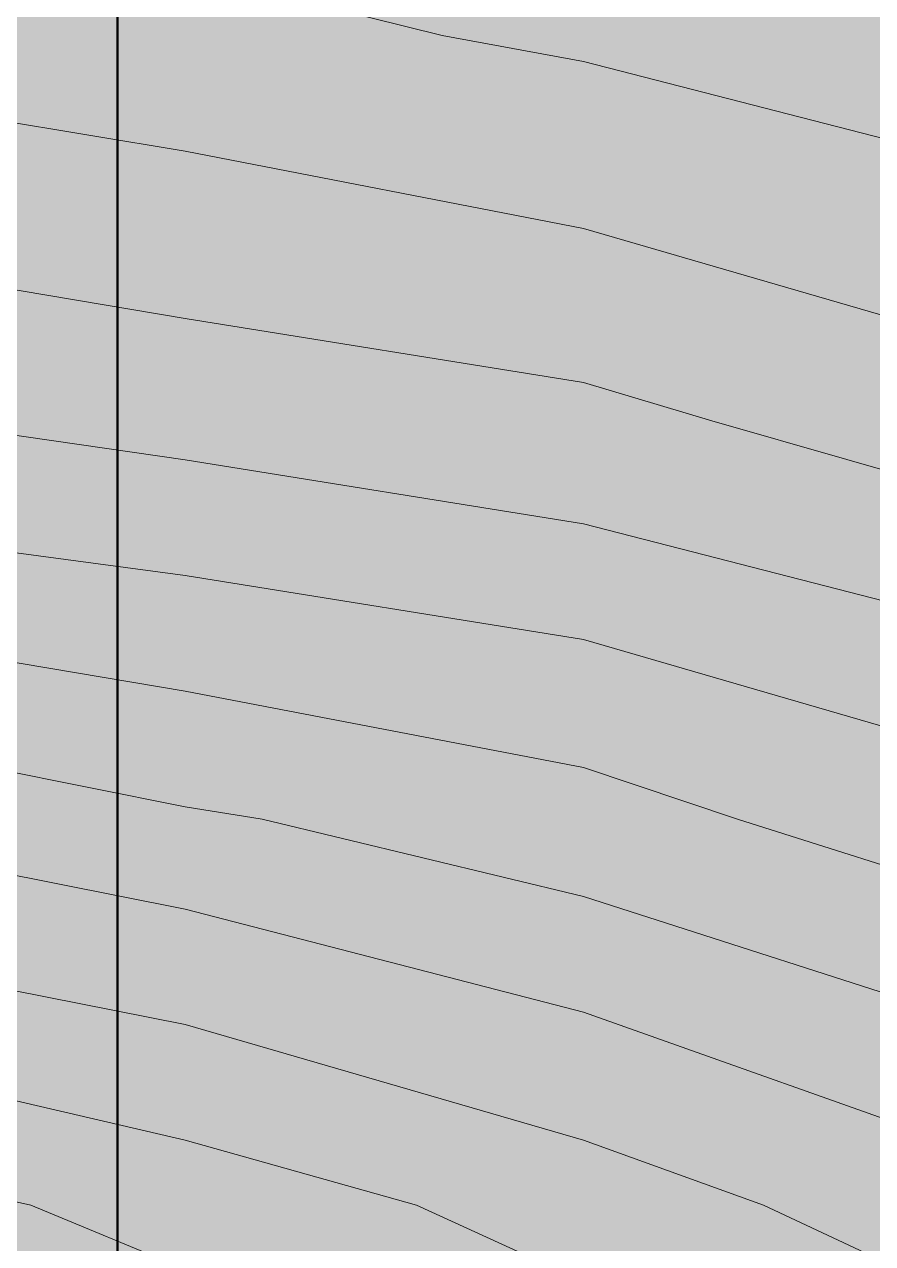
# Model space of a CAD drawing. Header units: metres. Extents: x 199095 to 216734, y 1644234 to 1657008.
# Drawn here: x 207482 to 207609.4, y 1652022.3 to 1652205.6 of the extents above; entities that cross this region are included whole.
import ezdxf

# ---------------------------------------------------------------- set-up
doc = ezdxf.new("R2010")
doc.units = ezdxf.units.M
doc.layers.add('250 Ac', color=10, linetype='Continuous')
doc.layers.add('CONTOURS', color=8, linetype='Continuous', lineweight=9)
doc.layers.add('Plot hatching', color=7, linetype='Continuous', true_color=0xffffdb)

msp = doc.modelspace()

# ---------------------------------------------------------------- hatches: boundary and pattern name
at = {"layer": 'Plot hatching', "linetype": 'ByBlock', "lineweight": 9}
h = msp.add_hatch(color=256, dxfattribs=at)
h.dxf.hatch_style = 1
h.paths.add_polyline_path([(209250.98, 1651364.49), (209258.2, 1651374.09), (209261.15, 1651381.09), (209257.15, 1651387.67), (209260.56, 1651395.67), (209274.1, 1651403.08), (209285.4, 1651413.9), (209278.95, 1651424.69), (209273.26, 1651435.78), (209252.7, 1651445.89), (209238.32, 1651452.57), (209224.97, 1651458.11), (209217.4, 1651458.11), (209212.05, 1651449.78), (209201.8, 1651443.44), (209192.44, 1651442.64), (209189.61, 1651435.93), (209185.05, 1651433.61), (209174.96, 1651432.31), (209162.51, 1651435.11), (209140.1, 1651454.87), (209109.97, 1651455.68), (209094.13, 1651469.24), (209083.14, 1651491.53), (209071.19, 1651483.13), (209060.12, 1651471), (209037.01, 1651471), (209024.04, 1651473.84), (209009.85, 1651489.64), (208974.99, 1651497.63), (208947.07, 1651504.04), (208908.75, 1651519.81), (208869.25, 1651530.18), (208863.37, 1651531.72), (208837.87, 1651552.91), (208844.82, 1651575.09), (208857.58, 1651607.52), (208821.91, 1651636.53), (208782.34, 1651641.38), (208757.03, 1651644.47), (208722.52, 1651647.29), (208694.69, 1651649.41), (208661.8, 1651650.44), (208649.99, 1651648.71), (208626.17, 1651645.03), (208601.2, 1651641.18), (208491.46, 1651623.43), (208447.94, 1651614.88), (208417.18, 1651609.25), (208378.3, 1651602.15), (208360.51, 1651602.15), (208341.36, 1651604.17), (208329.86, 1651608.01), (208319.82, 1651608.11), (208307.48, 1651623.69), (208299.83, 1651627.24), (208291.47, 1651620.58), (208287.01, 1651609.54), (208270.53, 1651602.53), (208252.84, 1651603.39), (208229.97, 1651610.48), (208177.08, 1651628.59), (208164.2, 1651657.36), (208164.2, 1651682.16), (208155.54, 1651689.88), (208140.51, 1651703.27), (208120.52, 1651714.98), (208114.71, 1651723.95), (208110.86, 1651737.15), (208108.84, 1651742.15), (208101.45, 1651737.85), (208091.64, 1651739.78), (208080.65, 1651748.12), (208073.48, 1651757.65), (208070.65, 1651766.8), (208073.2, 1651777.83), (208068, 1651780.85), (208060.55, 1651779.06), (208056.92, 1651783.88), (208042.91, 1651791.13), (208036.94, 1651789.59), (208033.94, 1651792.23), (208030.58, 1651793.55), (208028.36, 1651790.73), (208026.45, 1651788.31), (208023.79, 1651792.77), (208008.06, 1651811.24), (208002.76, 1651824.51), (208014.18, 1651841.31), (208026.79, 1651843.65), (208037.18, 1651843.89), (208033.1, 1651851.14), (208029.28, 1651860.93), (208029.28, 1651869.2), (208034.33, 1651878.6), (208014.17, 1651892.64), (207980.7, 1651915.96), (207930.99, 1651950.33), (207895.73, 1651961.65), (207872.74, 1652002.71), (207788.63, 1652071.89), (207761.81, 1652069.92), (207745.6, 1652077.52), (207735.8, 1652092.02), (207725.04, 1652083.97), (207710.73, 1652078.09), (207693.13, 1652081.77), (207677.84, 1652084.97), (207670.81, 1652096.02), (207659.24, 1652104.24), (207652.69, 1652114.97), (207643.94, 1652129.17), (207642.51, 1652144.71), (207653.5, 1652158.15), (207669.3, 1652166.47), (207677.43, 1652178.07), (207682.07, 1652186.75), (207676.01, 1652201.13), (207676.03, 1652214.45), (207674.25, 1652231.09), (207673.14, 1652241.47), (207677.38, 1652258.79), (207686.66, 1652274.98), (207697.04, 1652284.08), (207702.39, 1652294.07), (207707.36, 1652308.6), (207713.49, 1652321.28), (207723.04, 1652341.03), (207737.07, 1652357.95), (207744.06, 1652372.39), (207745.76, 1652375.7), (207747.92, 1652379.87), (207762.05, 1652393.99), (207774.93, 1652398.07), (207778.37, 1652407.89), (207788.32, 1652415.86), (207796.05, 1652415.86), (207799.49, 1652408.99), (207803.1, 1652401.77), (207806.71, 1652399.65), (207811.88, 1652416.07), (207785.02, 1652427.03), (207715.15, 1652427.03), (207629.21, 1652395.02), (207618.55, 1652363.4), (207633.23, 1652342.98), (207612.26, 1652325.7), (207597.05, 1652340.88), (207543.56, 1652317.32), (207495.94, 1652288.91), (207495.94, 1651253.99), (209323.85, 1651253.99), (209322.25, 1651262.19), (209315.59, 1651267.36), (209302.78, 1651269.27), (209291.31, 1651272.73), (209285.48, 1651274.5), (209281.12, 1651282.14), (209272.67, 1651295.73), (209273.79, 1651310.44), (209279.99, 1651317.79), (209271.9, 1651327.38), (209255.46, 1651345.69)])
h = msp.add_hatch(color=256, dxfattribs=at)
h.dxf.hatch_style = 1
h.paths.add_polyline_path([(207495.94, 1652288.91), (207465.43, 1652270.7), (207353.35, 1652209.4), (207265.46, 1652161.33), (207086.7, 1652084.67), (207004.9, 1652040.62), (206914.44, 1651977.24), (206879.89, 1651935.27), (206881.36, 1651253.99), (207453.06, 1651253.99), (207495.94, 1651253.99)])

# ---------------------------------------------------------------- linework, layer by layer
at = {"layer": '250 Ac', "linetype": 'ByBlock', "lineweight": 50, "flags": 128}
msp.add_lwpolyline([(207495.94, 1652288.91), (207465.43, 1652270.7), (207353.35, 1652209.4), (207265.46, 1652161.33), (207086.7, 1652084.67), (207004.9, 1652040.62), (206914.44, 1651977.24), (206879.89, 1651935.27), (206881.36, 1651253.99), (207453.06, 1651253.99), (207495.94, 1651253.99)], close=True, dxfattribs=at)
msp.add_lwpolyline([(207495.94, 1652288.91), (207495.94, 1651253.99)], dxfattribs=at)
at = {"layer": 'CONTOURS', "flags": 128}
for points in [[(207448.14, 1652234.75), (207506.09, 1652213.5), (207544.72, 1652203.88), (207565.97, 1652200), (207625.84, 1652184.62), (207683.78, 1652149.88), (207689.58, 1652146), (207743.67, 1652115.12), (207797.75, 1652086.12), (207801.61, 1652084.12), (207861.48, 1652062.88), (207921.36, 1652049.38), (207979.31, 1652030.12), (207985.11, 1652028.12), (208039.19, 1651981.88), (208046.91, 1651968.25), (208097.12, 1651927.75), (208116.44, 1651910.38), (208157, 1651887.12), (208216.89, 1651854.38)], [(207448.14, 1652196.12), (207506.09, 1652186.5), (207565.97, 1652174.88), (207625.84, 1652157.5), (207647.09, 1652146), (207683.78, 1652128.62), (207743.67, 1652095.75), (207761.05, 1652086.12), (207801.61, 1652066.75), (207861.48, 1652045.5), (207915.56, 1652028.12), (207921.36, 1652026.25), (207979.31, 1651995.38), (208010.22, 1651968.25), (208039.19, 1651947), (208085.55, 1651910.38), (208097.12, 1651904.62), (208157, 1651871.75), (208193.7, 1651850.5)], [(207448.14, 1652171.12), (207506.09, 1652161.38), (207565.97, 1652151.75), (207585.28, 1652146), (207625.84, 1652134.38), (207683.78, 1652107.38), (207722.42, 1652086.12), (207743.67, 1652076.5), (207801.61, 1652049.38), (207859.56, 1652028.12), (207861.48, 1652026.25), (207921.36, 1652001.12), (207971.58, 1651968.25), (207979.31, 1651964.38), (208039.19, 1651920), (208050.78, 1651910.38), (208097.12, 1651885.25), (208157, 1651854.38), (208162.8, 1651850.5)], [(207465.53, 1652146), (207506.09, 1652140.12), (207565.97, 1652130.5), (207625.84, 1652115.12), (207683.78, 1652088), (207687.66, 1652086.12), (207743.67, 1652059), (207801.61, 1652032), (207813.2, 1652028.12), (207861.48, 1652005), (207921.36, 1651976), (207931.02, 1651968.25), (207979.31, 1651935.5), (208016, 1651910.38), (208039.19, 1651896.88), (208097.12, 1651867.88), (208129.97, 1651850.5), (208157, 1651838.88), (208216.89, 1651811.88)], [(207448.14, 1652130.5), (207506.09, 1652122.75), (207565.97, 1652113.12), (207625.84, 1652095.75), (207643.23, 1652086.12), (207683.78, 1652068.75), (207743.67, 1652039.75), (207770.7, 1652028.12), (207801.61, 1652012.75), (207861.48, 1651983.75), (207888.53, 1651968.25), (207921.36, 1651949), (207977.38, 1651910.38), (207979.31, 1651908.38), (208039.19, 1651877.5), (208095.2, 1651850.5), (208097.12, 1651850.5), (208157, 1651823.5), (208216.89, 1651796.38)], [(207448.14, 1652115.12), (207506.09, 1652105.38), (207565.97, 1652093.88), (207589.14, 1652086.12), (207625.84, 1652074.5), (207683.78, 1652049.38), (207730.14, 1652028.12), (207743.67, 1652020.5), (207801.61, 1651989.5), (207846.03, 1651968.25), (207861.48, 1651958.62), (207921.36, 1651922), (207936.81, 1651910.38), (207979.31, 1651887.12), (208039.19, 1651858.25), (208052.7, 1651850.5), (208097.12, 1651833.12), (208157, 1651806.12), (208189.84, 1651792.5)], [(207448.14, 1652099.62), (207506.09, 1652088), (207517.69, 1652086.12), (207565.97, 1652074.5), (207625.84, 1652055.25), (207683.78, 1652030.12), (207687.66, 1652028.12), (207743.67, 1651997.25), (207801.61, 1651968.25), (207803.55, 1651968.25), (207861.48, 1651931.62), (207894.33, 1651910.38), (207921.36, 1651894.88), (207979.31, 1651864), (208008.28, 1651850.5), (208039.19, 1651838.88), (208097.12, 1651815.75), (208153.14, 1651792.5), (208157, 1651790.62), (208216.89, 1651755.88)], [(207448.14, 1652084.12), (207506.09, 1652072.62), (207565.97, 1652057.12), (207625.84, 1652035.88), (207643.23, 1652028.12), (207683.78, 1652006.88), (207743.67, 1651976), (207757.19, 1651968.25), (207801.61, 1651939.38), (207851.83, 1651910.38), (207861.48, 1651904.62), (207921.36, 1651869.75), (207958.06, 1651850.5), (207979.31, 1651840.88), (208039.19, 1651817.62), (208097.12, 1651796.38), (208108.72, 1651792.5), (208157, 1651767.5), (208216.89, 1651736.5)], [(207448.14, 1652066.75), (207506.09, 1652055.25), (207565.97, 1652037.88), (207593.02, 1652028.12), (207625.84, 1652012.75), (207683.78, 1651981.88), (207708.89, 1651968.25), (207743.67, 1651947), (207801.61, 1651910.38), (207803.55, 1651910.38), (207861.48, 1651873.62), (207903.98, 1651850.5), (207921.36, 1651842.75), (207979.31, 1651817.62), (208039.19, 1651798.38), (208054.64, 1651792.5), (208097.12, 1651773.25), (208157, 1651744.25), (208176.33, 1651734.62)], [(207448.14, 1652051.38), (207506.09, 1652037.88), (207540.86, 1652028.12), (207565.97, 1652016.62), (207625.84, 1651987.62), (207660.61, 1651968.25), (207683.78, 1651952.88), (207743.67, 1651914.25), (207751.39, 1651910.38), (207801.61, 1651877.5), (207847.97, 1651850.5), (207861.48, 1651844.75), (207921.36, 1651813.75), (207979.31, 1651794.5), (207985.11, 1651792.5), (208039.19, 1651771.38), (208097.12, 1651748.12), (208128.03, 1651734.62), (208157, 1651696), (208172.45, 1651674.75)], [(207448.14, 1652035.88), (207482.91, 1652028.12), (207506.09, 1652018.5), (207565.97, 1651993.38), (207612.33, 1651968.25), (207625.84, 1651958.62), (207683.78, 1651918.12), (207695.38, 1651910.38), (207743.67, 1651875.62), (207786.16, 1651850.5), (207801.61, 1651840.88), (207861.48, 1651809.88), (207902.05, 1651792.5), (207921.36, 1651782.88), (207979.31, 1651761.62), (208039.19, 1651742.38), (208062.36, 1651734.62), (208097.12, 1651699.88), (208116.44, 1651674.75), (208112.58, 1651616.88)]]:
    msp.add_lwpolyline(points, dxfattribs=at)

doc.saveas('drawing.dxf')
